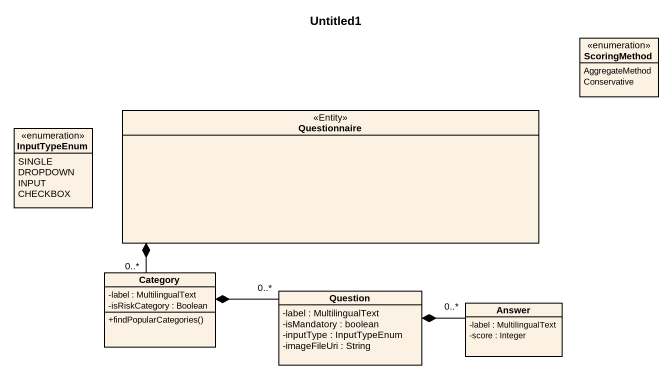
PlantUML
@startuml
title Untitled1
hide circle
hide empty members
skinparam classAttributeIconSize 0
enum ScoringMethod {
  AggregateMethod
  Conservative
}
class Questionnaire <<Entity>>
enum InputTypeEnum {
  SINGLE
  DROPDOWN
  INPUT
  CHECKBOX
}
class Category {
  -label : MultilingualText
  -isRiskCategory : Boolean
  +findPopularCategories()
}
class Question {
  -label : MultilingualText
  -isMandatory : boolean
  -inputType : InputTypeEnum
  -imageFileUri : String
}
class Answer {
  -label : MultilingualText
  -score : Integer
}
Questionnaire *-- "0..*" Category
Category *-right- "0..*" Question
Question *-right- "0..*" Answer
@enduml
